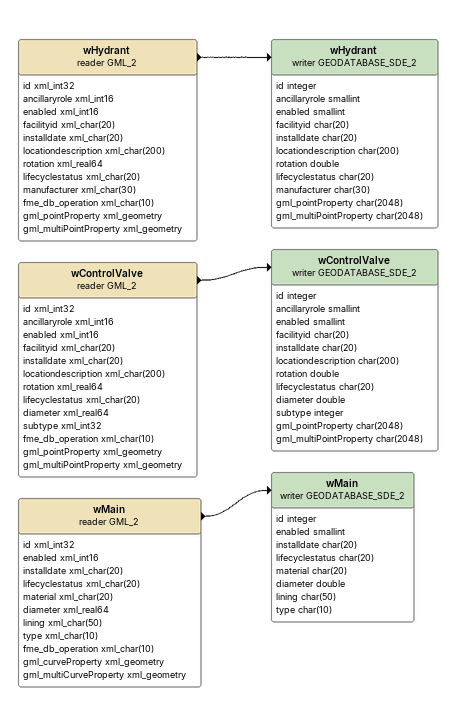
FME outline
wHydrant (reader GML_2)
    attributes: id xml_int32, ancillaryrole xml_int16, enabled xml_int16, facilityid xml_char(20), installdate xml_char(20), locationdescription xml_char(200), rotation xml_real64, lifecyclestatus xml_char(20), manufacturer xml_char(30), fme_db_operation xml_char(10), gml_pointProperty xml_geometry, gml_multiPointProperty xml_geometry
    -> wHydrant (writer GEODATABASE_SDE_2)
wHydrant (writer GEODATABASE_SDE_2)
    attributes: id integer, ancillaryrole smallint, enabled smallint, facilityid char(20), installdate char(20), locationdescription char(200), rotation double, lifecyclestatus char(20), manufacturer char(30), gml_pointProperty char(2048), gml_multiPointProperty char(2048)
wControlValve (reader GML_2)
    attributes: id xml_int32, ancillaryrole xml_int16, enabled xml_int16, facilityid xml_char(20), installdate xml_char(20), locationdescription xml_char(200), rotation xml_real64, lifecyclestatus xml_char(20), diameter xml_real64, subtype xml_int32, fme_db_operation xml_char(10), gml_pointProperty xml_geometry, gml_multiPointProperty xml_geometry
    -> wControlValve (writer GEODATABASE_SDE_2)
wControlValve (writer GEODATABASE_SDE_2)
    attributes: id integer, ancillaryrole smallint, enabled smallint, facilityid char(20), installdate char(20), locationdescription char(200), rotation double, lifecyclestatus char(20), diameter double, subtype integer, gml_pointProperty char(2048), gml_multiPointProperty char(2048)
wMain (reader GML_2)
    attributes: id xml_int32, enabled xml_int16, installdate xml_char(20), lifecyclestatus xml_char(20), material xml_char(20), diameter xml_real64, lining xml_char(50), type xml_char(10), fme_db_operation xml_char(10), gml_curveProperty xml_geometry, gml_multiCurveProperty xml_geometry
    -> wMain (writer GEODATABASE_SDE_2)
wMain (writer GEODATABASE_SDE_2)
    attributes: id integer, enabled smallint, installdate char(20), lifecyclestatus char(20), material char(20), diameter double, lining char(50), type char(10)
